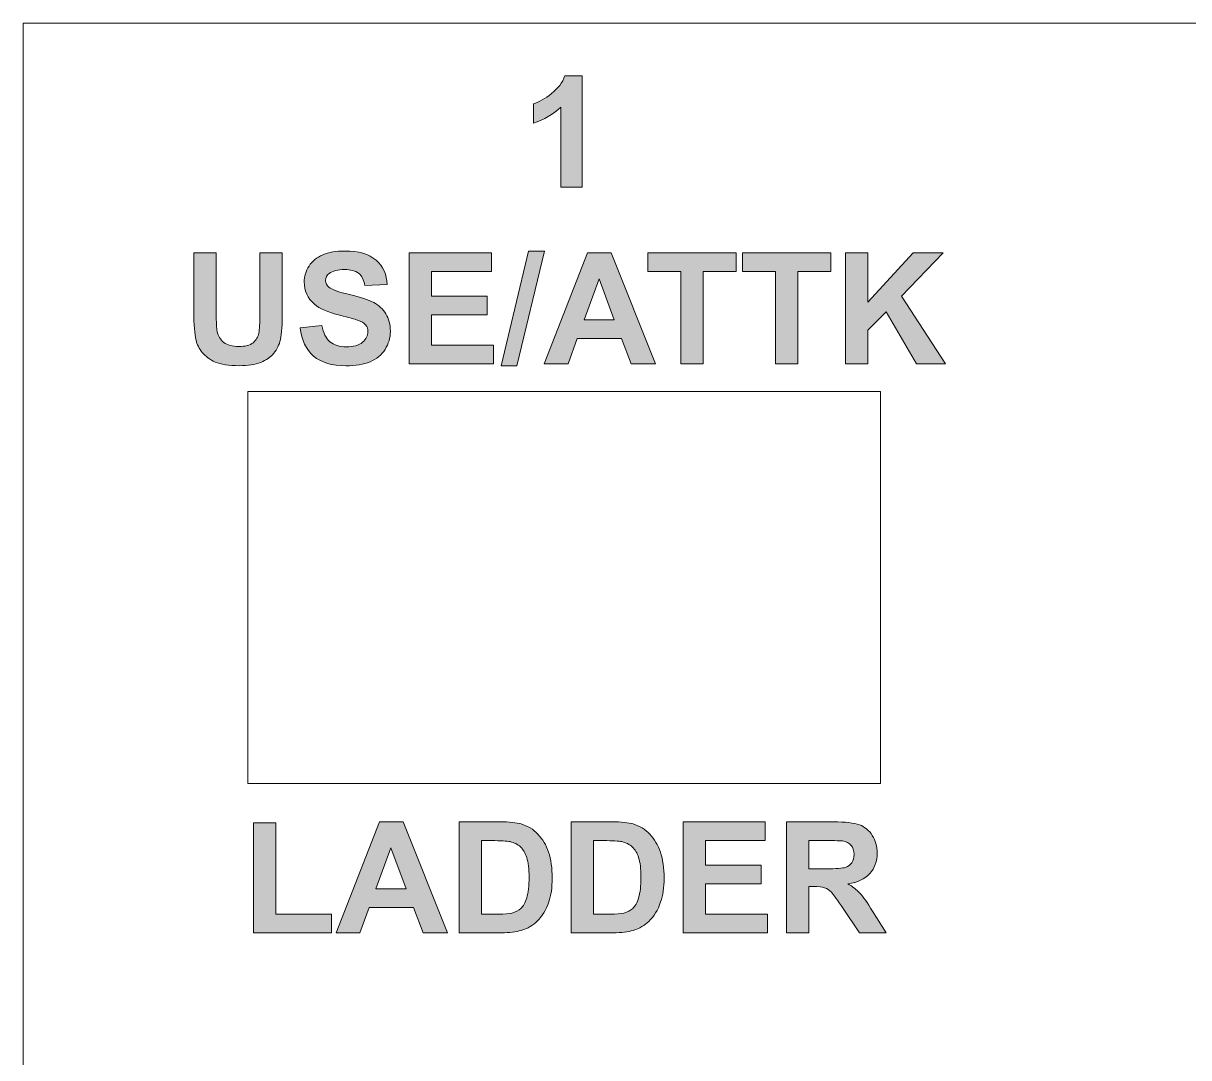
# Model space of a CAD drawing. Header units: inches. Extents: x -5.25 to 4.1, y -1.02 to 4.
# Drawn here: x -2.41 to -1.679, y -0.371 to 0.278 of the extents above; entities that cross this region are included whole.
import ezdxf

# ---------------------------------------------------------------- set-up
doc = ezdxf.new("R2010")
doc.units = ezdxf.units.IN
doc.header["$MEASUREMENT"] = 0
doc.layers.add('Layer 1', color=7, linetype='Continuous', lineweight=0)

# ---------------------------------------------------------------- blocks, each defined once
blk = doc.blocks.new('Block_30')
at = {"layer": 'Layer 1', "true_color": 0x231f20, "transparency": 33554687}
h = blk.add_hatch(color=250, dxfattribs=at)
h.dxf.hatch_style = 2
edge = h.paths.add_edge_path()
edge.add_spline(control_points=[(-2.30297, 0.13345), (-2.30297, 0.13345), (-2.28892, 0.13345), (-2.28892, 0.13345), (-2.28892, 0.13345), (-2.28892, 0.09576), (-2.28892, 0.09576), (-2.28892, 0.08978), (-2.28874, 0.0859), (-2.2884, 0.08413), (-2.28779, 0.08128), (-2.28636, 0.07899), (-2.2841, 0.07727), (-2.28184, 0.07554), (-2.27875, 0.07468), (-2.27482, 0.07468), (-2.27083, 0.07468), (-2.26783, 0.07549), (-2.2658, 0.07712), (-2.26377, 0.07876), (-2.26256, 0.08076), (-2.26215, 0.08313), (-2.26173, 0.0855), (-2.26153, 0.08944), (-2.26153, 0.09495), (-2.26153, 0.09495), (-2.26153, 0.13345), (-2.26153, 0.13345), (-2.26153, 0.13345), (-2.24748, 0.13345), (-2.24748, 0.13345), (-2.24748, 0.13345), (-2.24748, 0.0969), (-2.24748, 0.0969), (-2.24748, 0.08854), (-2.24786, 0.08264), (-2.24862, 0.07919), (-2.24938, 0.07574), (-2.25077, 0.07283), (-2.25282, 0.07045), (-2.25486, 0.06808), (-2.25759, 0.06619), (-2.26101, 0.06478), (-2.26442, 0.06337), (-2.26889, 0.06267), (-2.27439, 0.06267), (-2.28104, 0.06267), (-2.28608, 0.06344), (-2.28951, 0.06497), (-2.29295, 0.06651), (-2.29566, 0.0685), (-2.29765, 0.07095), (-2.29965, 0.0734), (-2.30096, 0.07598), (-2.3016, 0.07867), (-2.30251, 0.08266), (-2.30297, 0.08854), (-2.30297, 0.09633), (-2.30297, 0.09633), (-2.30297, 0.13345), (-2.30297, 0.13345)], knot_values=[0, 0, 0, 0, 1, 1, 1, 2, 2, 2, 3, 3, 3, 4, 4, 4, 5, 5, 5, 6, 6, 6, 7, 7, 7, 8, 8, 8, 9, 9, 9, 10, 10, 10, 11, 11, 11, 12, 12, 12, 13, 13, 13, 14, 14, 14, 15, 15, 15, 16, 16, 16, 17, 17, 17, 18, 18, 18, 19, 19, 19, 20, 20, 20, 20], degree=3, periodic=0)
h = blk.add_hatch(color=250, dxfattribs=at)
h.dxf.hatch_style = 2
edge = h.paths.add_edge_path()
edge.add_spline(control_points=[(-2.23623, 0.0865), (-2.23623, 0.0865), (-2.22255, 0.08783), (-2.22255, 0.08783), (-2.22173, 0.08324), (-2.22006, 0.07987), (-2.21755, 0.07772), (-2.21503, 0.07557), (-2.21164, 0.07449), (-2.20736, 0.07449), (-2.20284, 0.07449), (-2.19943, 0.07545), (-2.19714, 0.07737), (-2.19484, 0.07928), (-2.19369, 0.08152), (-2.19369, 0.08408), (-2.19369, 0.08573), (-2.19417, 0.08712), (-2.19514, 0.08828), (-2.19611, 0.08944), (-2.19779, 0.09044), (-2.2002, 0.0913), (-2.20184, 0.09186), (-2.20559, 0.09288), (-2.21145, 0.09433), (-2.21898, 0.0962), (-2.22426, 0.0985), (-2.2273, 0.10122), (-2.23157, 0.10505), (-2.23371, 0.10971), (-2.23371, 0.11522), (-2.23371, 0.11877), (-2.23271, 0.12208), (-2.23069, 0.12516), (-2.22869, 0.12826), (-2.22579, 0.1306), (-2.22201, 0.13222), (-2.21823, 0.13383), (-2.21366, 0.13464), (-2.20831, 0.13464), (-2.19958, 0.13464), (-2.193, 0.13272), (-2.18859, 0.12889), (-2.18417, 0.12506), (-2.18186, 0.11995), (-2.18163, 0.11356), (-2.18163, 0.11356), (-2.19569, 0.11294), (-2.19569, 0.11294), (-2.19629, 0.11652), (-2.19758, 0.11909), (-2.19955, 0.12066), (-2.20153, 0.12222), (-2.2045, 0.12301), (-2.20846, 0.12301), (-2.21254, 0.12301), (-2.21573, 0.12217), (-2.21804, 0.12049), (-2.21953, 0.11941), (-2.22028, 0.11797), (-2.22028, 0.11617), (-2.22028, 0.11452), (-2.21958, 0.11312), (-2.21819, 0.11195), (-2.21642, 0.11046), (-2.21211, 0.10891), (-2.20527, 0.10729), (-2.19844, 0.10568), (-2.19338, 0.10401), (-2.19011, 0.10228), (-2.18683, 0.10056), (-2.18427, 0.0982), (-2.18242, 0.09521), (-2.18056, 0.09222), (-2.17964, 0.08853), (-2.17964, 0.08413), (-2.17964, 0.08014), (-2.18075, 0.0764), (-2.18296, 0.07292), (-2.18518, 0.06944), (-2.18831, 0.06685), (-2.19236, 0.06516), (-2.19641, 0.06347), (-2.20146, 0.06262), (-2.20751, 0.06262), (-2.2163, 0.06262), (-2.22306, 0.06466), (-2.22778, 0.06873), (-2.23249, 0.07279), (-2.23531, 0.07872), (-2.23623, 0.0865)], knot_values=[0, 0, 0, 0, 1, 1, 1, 2, 2, 2, 3, 3, 3, 4, 4, 4, 5, 5, 5, 6, 6, 6, 7, 7, 7, 8, 8, 8, 9, 9, 9, 10, 10, 10, 11, 11, 11, 12, 12, 12, 13, 13, 13, 14, 14, 14, 15, 15, 15, 16, 16, 16, 17, 17, 17, 18, 18, 18, 19, 19, 19, 20, 20, 20, 21, 21, 21, 22, 22, 22, 23, 23, 23, 24, 24, 24, 25, 25, 25, 26, 26, 26, 27, 27, 27, 28, 28, 28, 29, 29, 29, 30, 30, 30, 30], degree=3, periodic=0)
h = blk.add_hatch(color=250, dxfattribs=at)
h.dxf.hatch_style = 2
edge = h.paths.add_edge_path()
edge.add_spline(control_points=[(-2.16782, 0.06386), (-2.16782, 0.06386), (-2.16782, 0.13345), (-2.16782, 0.13345), (-2.16782, 0.13345), (-2.11622, 0.13345), (-2.11622, 0.13345), (-2.11622, 0.13345), (-2.11622, 0.12168), (-2.11622, 0.12168), (-2.11622, 0.12168), (-2.15377, 0.12168), (-2.15377, 0.12168), (-2.15377, 0.12168), (-2.15377, 0.10625), (-2.15377, 0.10625), (-2.15377, 0.10625), (-2.11883, 0.10625), (-2.11883, 0.10625), (-2.11883, 0.10625), (-2.11883, 0.09452), (-2.11883, 0.09452), (-2.11883, 0.09452), (-2.15377, 0.09452), (-2.15377, 0.09452), (-2.15377, 0.09452), (-2.15377, 0.07558), (-2.15377, 0.07558), (-2.15377, 0.07558), (-2.11489, 0.07558), (-2.11489, 0.07558), (-2.11489, 0.07558), (-2.11489, 0.06386), (-2.11489, 0.06386), (-2.11489, 0.06386), (-2.16782, 0.06386), (-2.16782, 0.06386)], knot_values=[0, 0, 0, 0, 1, 1, 1, 2, 2, 2, 3, 3, 3, 4, 4, 4, 5, 5, 5, 6, 6, 6, 7, 7, 7, 8, 8, 8, 9, 9, 9, 10, 10, 10, 11, 11, 11, 12, 12, 12, 12], degree=3, periodic=0)
h = blk.add_hatch(color=250, dxfattribs=at)
h.dxf.hatch_style = 2
edge = h.paths.add_edge_path()
edge.add_spline(control_points=[(-2.11019, 0.06267), (-2.11019, 0.06267), (-2.09296, 0.13464), (-2.09296, 0.13464), (-2.09296, 0.13464), (-2.08294, 0.13464), (-2.08294, 0.13464), (-2.08294, 0.13464), (-2.10036, 0.06267), (-2.10036, 0.06267), (-2.10036, 0.06267), (-2.11019, 0.06267), (-2.11019, 0.06267)], knot_values=[0, 0, 0, 0, 1, 1, 1, 2, 2, 2, 3, 3, 3, 4, 4, 4, 4], degree=3, periodic=0)
h = blk.add_hatch(color=250, dxfattribs=at)
h.dxf.hatch_style = 2
edge = h.paths.add_edge_path()
edge.add_spline(control_points=[(-2.03908, 0.09139), (-2.03908, 0.09139), (-2.04867, 0.11721), (-2.04867, 0.11721), (-2.04867, 0.11721), (-2.05806, 0.09139), (-2.05806, 0.09139), (-2.05806, 0.09139), (-2.03908, 0.09139), (-2.03908, 0.09139)], knot_values=[0, 0, 0, 0, 1, 1, 1, 2, 2, 2, 3, 3, 3, 3], degree=3, periodic=0)
edge = h.paths.add_edge_path()
edge.add_spline(control_points=[(-2.0132, 0.06386), (-2.0132, 0.06386), (-2.02849, 0.06386), (-2.02849, 0.06386), (-2.02849, 0.06386), (-2.03457, 0.07966), (-2.03457, 0.07966), (-2.03457, 0.07966), (-2.06238, 0.07966), (-2.06238, 0.07966), (-2.06238, 0.07966), (-2.06813, 0.06386), (-2.06813, 0.06386), (-2.06813, 0.06386), (-2.08303, 0.06386), (-2.08303, 0.06386), (-2.08303, 0.06386), (-2.05593, 0.13345), (-2.05593, 0.13345), (-2.05593, 0.13345), (-2.04107, 0.13345), (-2.04107, 0.13345), (-2.04107, 0.13345), (-2.0132, 0.06386), (-2.0132, 0.06386)], knot_values=[0, 0, 0, 0, 1, 1, 1, 2, 2, 2, 3, 3, 3, 4, 4, 4, 5, 5, 5, 6, 6, 6, 7, 7, 7, 8, 8, 8, 8], degree=3, periodic=0)
h = blk.add_hatch(color=250, dxfattribs=at)
h.dxf.hatch_style = 2
edge = h.paths.add_edge_path()
edge.add_spline(control_points=[(-1.9973, 0.06386), (-1.9973, 0.06386), (-1.9973, 0.12168), (-1.9973, 0.12168), (-1.9973, 0.12168), (-2.01795, 0.12168), (-2.01795, 0.12168), (-2.01795, 0.12168), (-2.01795, 0.13345), (-2.01795, 0.13345), (-2.01795, 0.13345), (-1.96265, 0.13345), (-1.96265, 0.13345), (-1.96265, 0.13345), (-1.96265, 0.12168), (-1.96265, 0.12168), (-1.96265, 0.12168), (-1.98325, 0.12168), (-1.98325, 0.12168), (-1.98325, 0.12168), (-1.98325, 0.06386), (-1.98325, 0.06386), (-1.98325, 0.06386), (-1.9973, 0.06386), (-1.9973, 0.06386)], knot_values=[0, 0, 0, 0, 1, 1, 1, 2, 2, 2, 3, 3, 3, 4, 4, 4, 5, 5, 5, 6, 6, 6, 7, 7, 7, 8, 8, 8, 8], degree=3, periodic=0)
h = blk.add_hatch(color=250, dxfattribs=at)
h.dxf.hatch_style = 2
edge = h.paths.add_edge_path()
edge.add_spline(control_points=[(-1.93791, 0.06386), (-1.93791, 0.06386), (-1.93791, 0.12168), (-1.93791, 0.12168), (-1.93791, 0.12168), (-1.95856, 0.12168), (-1.95856, 0.12168), (-1.95856, 0.12168), (-1.95856, 0.13345), (-1.95856, 0.13345), (-1.95856, 0.13345), (-1.90326, 0.13345), (-1.90326, 0.13345), (-1.90326, 0.13345), (-1.90326, 0.12168), (-1.90326, 0.12168), (-1.90326, 0.12168), (-1.92386, 0.12168), (-1.92386, 0.12168), (-1.92386, 0.12168), (-1.92386, 0.06386), (-1.92386, 0.06386), (-1.92386, 0.06386), (-1.93791, 0.06386), (-1.93791, 0.06386)], knot_values=[0, 0, 0, 0, 1, 1, 1, 2, 2, 2, 3, 3, 3, 4, 4, 4, 5, 5, 5, 6, 6, 6, 7, 7, 7, 8, 8, 8, 8], degree=3, periodic=0)
h = blk.add_hatch(color=250, dxfattribs=at)
h.dxf.hatch_style = 2
edge = h.paths.add_edge_path()
edge.add_spline(control_points=[(-1.894, 0.06386), (-1.894, 0.06386), (-1.894, 0.13345), (-1.894, 0.13345), (-1.894, 0.13345), (-1.87995, 0.13345), (-1.87995, 0.13345), (-1.87995, 0.13345), (-1.87995, 0.10255), (-1.87995, 0.10255), (-1.87995, 0.10255), (-1.85156, 0.13345), (-1.85156, 0.13345), (-1.85156, 0.13345), (-1.83267, 0.13345), (-1.83267, 0.13345), (-1.83267, 0.13345), (-1.85887, 0.10634), (-1.85887, 0.10634), (-1.85887, 0.10634), (-1.83124, 0.06386), (-1.83124, 0.06386), (-1.83124, 0.06386), (-1.84943, 0.06386), (-1.84943, 0.06386), (-1.84943, 0.06386), (-1.86856, 0.09652), (-1.86856, 0.09652), (-1.86856, 0.09652), (-1.87995, 0.08489), (-1.87995, 0.08489), (-1.87995, 0.08489), (-1.87995, 0.06386), (-1.87995, 0.06386), (-1.87995, 0.06386), (-1.894, 0.06386), (-1.894, 0.06386)], knot_values=[0, 0, 0, 0, 1, 1, 1, 2, 2, 2, 3, 3, 3, 4, 4, 4, 5, 5, 5, 6, 6, 6, 7, 7, 7, 8, 8, 8, 9, 9, 9, 10, 10, 10, 11, 11, 11, 12, 12, 12, 12], degree=3, periodic=0)
at = {"layer": 'Layer 1'}
for points, knots in [([(-2.30297, 0.13345), (-2.30297, 0.13345), (-2.28892, 0.13345), (-2.28892, 0.13345), (-2.28892, 0.13345), (-2.28892, 0.09576), (-2.28892, 0.09576), (-2.28892, 0.08978), (-2.28874, 0.0859), (-2.2884, 0.08413), (-2.28779, 0.08128), (-2.28636, 0.07899), (-2.2841, 0.07727), (-2.28184, 0.07554), (-2.27875, 0.07468), (-2.27482, 0.07468), (-2.27083, 0.07468), (-2.26783, 0.07549), (-2.2658, 0.07712), (-2.26377, 0.07876), (-2.26256, 0.08076), (-2.26215, 0.08313), (-2.26173, 0.0855), (-2.26153, 0.08944), (-2.26153, 0.09495), (-2.26153, 0.09495), (-2.26153, 0.13345), (-2.26153, 0.13345), (-2.26153, 0.13345), (-2.24748, 0.13345), (-2.24748, 0.13345), (-2.24748, 0.13345), (-2.24748, 0.0969), (-2.24748, 0.0969), (-2.24748, 0.08854), (-2.24786, 0.08264), (-2.24862, 0.07919), (-2.24938, 0.07574), (-2.25077, 0.07283), (-2.25282, 0.07045), (-2.25486, 0.06808), (-2.25759, 0.06619), (-2.26101, 0.06478), (-2.26442, 0.06337), (-2.26889, 0.06267), (-2.27439, 0.06267), (-2.28104, 0.06267), (-2.28608, 0.06344), (-2.28951, 0.06497), (-2.29295, 0.06651), (-2.29566, 0.0685), (-2.29765, 0.07095), (-2.29965, 0.0734), (-2.30096, 0.07598), (-2.3016, 0.07867), (-2.30251, 0.08266), (-2.30297, 0.08854), (-2.30297, 0.09633), (-2.30297, 0.09633), (-2.30297, 0.13345), (-2.30297, 0.13345)], [0, 0, 0, 0, 1, 1, 1, 2, 2, 2, 3, 3, 3, 4, 4, 4, 5, 5, 5, 6, 6, 6, 7, 7, 7, 8, 8, 8, 9, 9, 9, 10, 10, 10, 11, 11, 11, 12, 12, 12, 13, 13, 13, 14, 14, 14, 15, 15, 15, 16, 16, 16, 17, 17, 17, 18, 18, 18, 19, 19, 19, 20, 20, 20, 20]), ([(-2.23623, 0.0865), (-2.23623, 0.0865), (-2.22255, 0.08783), (-2.22255, 0.08783), (-2.22173, 0.08324), (-2.22006, 0.07987), (-2.21755, 0.07772), (-2.21503, 0.07557), (-2.21164, 0.07449), (-2.20736, 0.07449), (-2.20284, 0.07449), (-2.19943, 0.07545), (-2.19714, 0.07737), (-2.19484, 0.07928), (-2.19369, 0.08152), (-2.19369, 0.08408), (-2.19369, 0.08573), (-2.19417, 0.08712), (-2.19514, 0.08828), (-2.19611, 0.08944), (-2.19779, 0.09044), (-2.2002, 0.0913), (-2.20184, 0.09186), (-2.20559, 0.09288), (-2.21145, 0.09433), (-2.21898, 0.0962), (-2.22426, 0.0985), (-2.2273, 0.10122), (-2.23157, 0.10505), (-2.23371, 0.10971), (-2.23371, 0.11522), (-2.23371, 0.11877), (-2.23271, 0.12208), (-2.23069, 0.12516), (-2.22869, 0.12826), (-2.22579, 0.1306), (-2.22201, 0.13222), (-2.21823, 0.13383), (-2.21366, 0.13464), (-2.20831, 0.13464), (-2.19958, 0.13464), (-2.193, 0.13272), (-2.18859, 0.12889), (-2.18417, 0.12506), (-2.18186, 0.11995), (-2.18163, 0.11356), (-2.18163, 0.11356), (-2.19569, 0.11294), (-2.19569, 0.11294), (-2.19629, 0.11652), (-2.19758, 0.11909), (-2.19955, 0.12066), (-2.20153, 0.12222), (-2.2045, 0.12301), (-2.20846, 0.12301), (-2.21254, 0.12301), (-2.21573, 0.12217), (-2.21804, 0.12049), (-2.21953, 0.11941), (-2.22028, 0.11797), (-2.22028, 0.11617), (-2.22028, 0.11452), (-2.21958, 0.11312), (-2.21819, 0.11195), (-2.21642, 0.11046), (-2.21211, 0.10891), (-2.20527, 0.10729), (-2.19844, 0.10568), (-2.19338, 0.10401), (-2.19011, 0.10228), (-2.18683, 0.10056), (-2.18427, 0.0982), (-2.18242, 0.09521), (-2.18056, 0.09222), (-2.17964, 0.08853), (-2.17964, 0.08413), (-2.17964, 0.08014), (-2.18075, 0.0764), (-2.18296, 0.07292), (-2.18518, 0.06944), (-2.18831, 0.06685), (-2.19236, 0.06516), (-2.19641, 0.06347), (-2.20146, 0.06262), (-2.20751, 0.06262), (-2.2163, 0.06262), (-2.22306, 0.06466), (-2.22778, 0.06873), (-2.23249, 0.07279), (-2.23531, 0.07872), (-2.23623, 0.0865)], [0, 0, 0, 0, 1, 1, 1, 2, 2, 2, 3, 3, 3, 4, 4, 4, 5, 5, 5, 6, 6, 6, 7, 7, 7, 8, 8, 8, 9, 9, 9, 10, 10, 10, 11, 11, 11, 12, 12, 12, 13, 13, 13, 14, 14, 14, 15, 15, 15, 16, 16, 16, 17, 17, 17, 18, 18, 18, 19, 19, 19, 20, 20, 20, 21, 21, 21, 22, 22, 22, 23, 23, 23, 24, 24, 24, 25, 25, 25, 26, 26, 26, 27, 27, 27, 28, 28, 28, 29, 29, 29, 30, 30, 30, 30]), ([(-2.16782, 0.06386), (-2.16782, 0.06386), (-2.16782, 0.13345), (-2.16782, 0.13345), (-2.16782, 0.13345), (-2.11622, 0.13345), (-2.11622, 0.13345), (-2.11622, 0.13345), (-2.11622, 0.12168), (-2.11622, 0.12168), (-2.11622, 0.12168), (-2.15377, 0.12168), (-2.15377, 0.12168), (-2.15377, 0.12168), (-2.15377, 0.10625), (-2.15377, 0.10625), (-2.15377, 0.10625), (-2.11883, 0.10625), (-2.11883, 0.10625), (-2.11883, 0.10625), (-2.11883, 0.09452), (-2.11883, 0.09452), (-2.11883, 0.09452), (-2.15377, 0.09452), (-2.15377, 0.09452), (-2.15377, 0.09452), (-2.15377, 0.07558), (-2.15377, 0.07558), (-2.15377, 0.07558), (-2.11489, 0.07558), (-2.11489, 0.07558), (-2.11489, 0.07558), (-2.11489, 0.06386), (-2.11489, 0.06386), (-2.11489, 0.06386), (-2.16782, 0.06386), (-2.16782, 0.06386)], [0, 0, 0, 0, 1, 1, 1, 2, 2, 2, 3, 3, 3, 4, 4, 4, 5, 5, 5, 6, 6, 6, 7, 7, 7, 8, 8, 8, 9, 9, 9, 10, 10, 10, 11, 11, 11, 12, 12, 12, 12]), ([(-2.11019, 0.06267), (-2.11019, 0.06267), (-2.09296, 0.13464), (-2.09296, 0.13464), (-2.09296, 0.13464), (-2.08294, 0.13464), (-2.08294, 0.13464), (-2.08294, 0.13464), (-2.10036, 0.06267), (-2.10036, 0.06267), (-2.10036, 0.06267), (-2.11019, 0.06267), (-2.11019, 0.06267)], [0, 0, 0, 0, 1, 1, 1, 2, 2, 2, 3, 3, 3, 4, 4, 4, 4]), ([(-2.0132, 0.06386), (-2.0132, 0.06386), (-2.02849, 0.06386), (-2.02849, 0.06386), (-2.02849, 0.06386), (-2.03457, 0.07966), (-2.03457, 0.07966), (-2.03457, 0.07966), (-2.06238, 0.07966), (-2.06238, 0.07966), (-2.06238, 0.07966), (-2.06813, 0.06386), (-2.06813, 0.06386), (-2.06813, 0.06386), (-2.08303, 0.06386), (-2.08303, 0.06386), (-2.08303, 0.06386), (-2.05593, 0.13345), (-2.05593, 0.13345), (-2.05593, 0.13345), (-2.04107, 0.13345), (-2.04107, 0.13345), (-2.04107, 0.13345), (-2.0132, 0.06386), (-2.0132, 0.06386)], [0, 0, 0, 0, 1, 1, 1, 2, 2, 2, 3, 3, 3, 4, 4, 4, 5, 5, 5, 6, 6, 6, 7, 7, 7, 8, 8, 8, 8]), ([(-1.9973, 0.06386), (-1.9973, 0.06386), (-1.9973, 0.12168), (-1.9973, 0.12168), (-1.9973, 0.12168), (-2.01795, 0.12168), (-2.01795, 0.12168), (-2.01795, 0.12168), (-2.01795, 0.13345), (-2.01795, 0.13345), (-2.01795, 0.13345), (-1.96265, 0.13345), (-1.96265, 0.13345), (-1.96265, 0.13345), (-1.96265, 0.12168), (-1.96265, 0.12168), (-1.96265, 0.12168), (-1.98325, 0.12168), (-1.98325, 0.12168), (-1.98325, 0.12168), (-1.98325, 0.06386), (-1.98325, 0.06386), (-1.98325, 0.06386), (-1.9973, 0.06386), (-1.9973, 0.06386)], [0, 0, 0, 0, 1, 1, 1, 2, 2, 2, 3, 3, 3, 4, 4, 4, 5, 5, 5, 6, 6, 6, 7, 7, 7, 8, 8, 8, 8]), ([(-1.93791, 0.06386), (-1.93791, 0.06386), (-1.93791, 0.12168), (-1.93791, 0.12168), (-1.93791, 0.12168), (-1.95856, 0.12168), (-1.95856, 0.12168), (-1.95856, 0.12168), (-1.95856, 0.13345), (-1.95856, 0.13345), (-1.95856, 0.13345), (-1.90326, 0.13345), (-1.90326, 0.13345), (-1.90326, 0.13345), (-1.90326, 0.12168), (-1.90326, 0.12168), (-1.90326, 0.12168), (-1.92386, 0.12168), (-1.92386, 0.12168), (-1.92386, 0.12168), (-1.92386, 0.06386), (-1.92386, 0.06386), (-1.92386, 0.06386), (-1.93791, 0.06386), (-1.93791, 0.06386)], [0, 0, 0, 0, 1, 1, 1, 2, 2, 2, 3, 3, 3, 4, 4, 4, 5, 5, 5, 6, 6, 6, 7, 7, 7, 8, 8, 8, 8]), ([(-1.894, 0.06386), (-1.894, 0.06386), (-1.894, 0.13345), (-1.894, 0.13345), (-1.894, 0.13345), (-1.87995, 0.13345), (-1.87995, 0.13345), (-1.87995, 0.13345), (-1.87995, 0.10255), (-1.87995, 0.10255), (-1.87995, 0.10255), (-1.85156, 0.13345), (-1.85156, 0.13345), (-1.85156, 0.13345), (-1.83267, 0.13345), (-1.83267, 0.13345), (-1.83267, 0.13345), (-1.85887, 0.10634), (-1.85887, 0.10634), (-1.85887, 0.10634), (-1.83124, 0.06386), (-1.83124, 0.06386), (-1.83124, 0.06386), (-1.84943, 0.06386), (-1.84943, 0.06386), (-1.84943, 0.06386), (-1.86856, 0.09652), (-1.86856, 0.09652), (-1.86856, 0.09652), (-1.87995, 0.08489), (-1.87995, 0.08489), (-1.87995, 0.08489), (-1.87995, 0.06386), (-1.87995, 0.06386), (-1.87995, 0.06386), (-1.894, 0.06386), (-1.894, 0.06386)], [0, 0, 0, 0, 1, 1, 1, 2, 2, 2, 3, 3, 3, 4, 4, 4, 5, 5, 5, 6, 6, 6, 7, 7, 7, 8, 8, 8, 9, 9, 9, 10, 10, 10, 11, 11, 11, 12, 12, 12, 12]), ([(-2.03908, 0.09139), (-2.03908, 0.09139), (-2.04867, 0.11721), (-2.04867, 0.11721), (-2.04867, 0.11721), (-2.05806, 0.09139), (-2.05806, 0.09139), (-2.05806, 0.09139), (-2.03908, 0.09139), (-2.03908, 0.09139)], [0, 0, 0, 0, 1, 1, 1, 2, 2, 2, 3, 3, 3, 3])]:
    blk.add_open_spline(points, degree=3, knots=knots, dxfattribs=at)
blk = doc.blocks.new('Block_33')
at = {"layer": 'Layer 1', "true_color": 0x231f20, "transparency": 33554687}
h = blk.add_hatch(color=250, dxfattribs=at)
h.dxf.hatch_style = 2
edge = h.paths.add_edge_path()
edge.add_spline(control_points=[(-2.26558, -0.29312), (-2.26558, -0.29312), (-2.26558, -0.22409), (-2.26558, -0.22409), (-2.26558, -0.22409), (-2.25153, -0.22409), (-2.25153, -0.22409), (-2.25153, -0.22409), (-2.25153, -0.28139), (-2.25153, -0.28139), (-2.25153, -0.28139), (-2.21659, -0.28139), (-2.21659, -0.28139), (-2.21659, -0.28139), (-2.21659, -0.29312), (-2.21659, -0.29312), (-2.21659, -0.29312), (-2.26558, -0.29312), (-2.26558, -0.29312)], knot_values=[0, 0, 0, 0, 1, 1, 1, 2, 2, 2, 3, 3, 3, 4, 4, 4, 5, 5, 5, 6, 6, 6, 6], degree=3, periodic=0)
h = blk.add_hatch(color=250, dxfattribs=at)
h.dxf.hatch_style = 2
edge = h.paths.add_edge_path()
edge.add_spline(control_points=[(-2.16969, -0.26558), (-2.16969, -0.26558), (-2.17928, -0.23976), (-2.17928, -0.23976), (-2.17928, -0.23976), (-2.18868, -0.26558), (-2.18868, -0.26558), (-2.18868, -0.26558), (-2.16969, -0.26558), (-2.16969, -0.26558)], knot_values=[0, 0, 0, 0, 1, 1, 1, 2, 2, 2, 3, 3, 3, 3], degree=3, periodic=0)
edge = h.paths.add_edge_path()
edge.add_spline(control_points=[(-2.14382, -0.29312), (-2.14382, -0.29312), (-2.15911, -0.29312), (-2.15911, -0.29312), (-2.15911, -0.29312), (-2.16518, -0.27731), (-2.16518, -0.27731), (-2.16518, -0.27731), (-2.193, -0.27731), (-2.193, -0.27731), (-2.193, -0.27731), (-2.19874, -0.29312), (-2.19874, -0.29312), (-2.19874, -0.29312), (-2.21365, -0.29312), (-2.21365, -0.29312), (-2.21365, -0.29312), (-2.18654, -0.22352), (-2.18654, -0.22352), (-2.18654, -0.22352), (-2.17169, -0.22352), (-2.17169, -0.22352), (-2.17169, -0.22352), (-2.14382, -0.29312), (-2.14382, -0.29312)], knot_values=[0, 0, 0, 0, 1, 1, 1, 2, 2, 2, 3, 3, 3, 4, 4, 4, 5, 5, 5, 6, 6, 6, 7, 7, 7, 8, 8, 8, 8], degree=3, periodic=0)
h = blk.add_hatch(color=250, dxfattribs=at)
h.dxf.hatch_style = 2
edge = h.paths.add_edge_path()
edge.add_spline(control_points=[(-2.12236, -0.2353), (-2.12236, -0.2353), (-2.12236, -0.28139), (-2.12236, -0.28139), (-2.12236, -0.28139), (-2.11187, -0.28139), (-2.11187, -0.28139), (-2.10794, -0.28139), (-2.10512, -0.28117), (-2.10337, -0.28073), (-2.10109, -0.28016), (-2.0992, -0.2792), (-2.0977, -0.27783), (-2.0962, -0.27647), (-2.09497, -0.27423), (-2.09402, -0.27112), (-2.09307, -0.268), (-2.0926, -0.26375), (-2.0926, -0.25837), (-2.0926, -0.25299), (-2.09307, -0.24886), (-2.09402, -0.24598), (-2.09497, -0.2431), (-2.0963, -0.24085), (-2.09801, -0.23924), (-2.09972, -0.23762), (-2.10189, -0.23653), (-2.10451, -0.23596), (-2.10647, -0.23552), (-2.11032, -0.2353), (-2.11605, -0.2353), (-2.11605, -0.2353), (-2.12236, -0.2353), (-2.12236, -0.2353)], knot_values=[0, 0, 0, 0, 1, 1, 1, 2, 2, 2, 3, 3, 3, 4, 4, 4, 5, 5, 5, 6, 6, 6, 7, 7, 7, 8, 8, 8, 9, 9, 9, 10, 10, 10, 11, 11, 11, 11], degree=3, periodic=0)
edge = h.paths.add_edge_path()
edge.add_spline(control_points=[(-2.13641, -0.22352), (-2.13641, -0.22352), (-2.11073, -0.22352), (-2.11073, -0.22352), (-2.10494, -0.22352), (-2.10052, -0.22397), (-2.09749, -0.22485), (-2.0934, -0.22605), (-2.0899, -0.22819), (-2.087, -0.23126), (-2.08409, -0.23433), (-2.08187, -0.23809), (-2.08035, -0.24254), (-2.07883, -0.24698), (-2.07807, -0.25247), (-2.07807, -0.25899), (-2.07807, -0.26472), (-2.07878, -0.26965), (-2.08021, -0.2738), (-2.08195, -0.27886), (-2.08443, -0.28296), (-2.08766, -0.28609), (-2.09009, -0.28847), (-2.09339, -0.29032), (-2.09753, -0.29165), (-2.10063, -0.29263), (-2.10478, -0.29312), (-2.10997, -0.29312), (-2.10997, -0.29312), (-2.13641, -0.29312), (-2.13641, -0.29312), (-2.13641, -0.29312), (-2.13641, -0.22352), (-2.13641, -0.22352)], knot_values=[0, 0, 0, 0, 1, 1, 1, 2, 2, 2, 3, 3, 3, 4, 4, 4, 5, 5, 5, 6, 6, 6, 7, 7, 7, 8, 8, 8, 9, 9, 9, 10, 10, 10, 11, 11, 11, 11], degree=3, periodic=0)
h = blk.add_hatch(color=250, dxfattribs=at)
h.dxf.hatch_style = 2
edge = h.paths.add_edge_path()
edge.add_spline(control_points=[(-2.05215, -0.2353), (-2.05215, -0.2353), (-2.05215, -0.28139), (-2.05215, -0.28139), (-2.05215, -0.28139), (-2.04166, -0.28139), (-2.04166, -0.28139), (-2.03773, -0.28139), (-2.03491, -0.28117), (-2.03316, -0.28073), (-2.03088, -0.28016), (-2.02899, -0.2792), (-2.02749, -0.27783), (-2.02599, -0.27647), (-2.02476, -0.27423), (-2.02381, -0.27112), (-2.02286, -0.268), (-2.02239, -0.26375), (-2.02239, -0.25837), (-2.02239, -0.25299), (-2.02286, -0.24886), (-2.02381, -0.24598), (-2.02476, -0.2431), (-2.02609, -0.24085), (-2.0278, -0.23924), (-2.02951, -0.23762), (-2.03168, -0.23653), (-2.0343, -0.23596), (-2.03626, -0.23552), (-2.04011, -0.2353), (-2.04584, -0.2353), (-2.04584, -0.2353), (-2.05215, -0.2353), (-2.05215, -0.2353)], knot_values=[0, 0, 0, 0, 1, 1, 1, 2, 2, 2, 3, 3, 3, 4, 4, 4, 5, 5, 5, 6, 6, 6, 7, 7, 7, 8, 8, 8, 9, 9, 9, 10, 10, 10, 11, 11, 11, 11], degree=3, periodic=0)
edge = h.paths.add_edge_path()
edge.add_spline(control_points=[(-2.0662, -0.22352), (-2.0662, -0.22352), (-2.04052, -0.22352), (-2.04052, -0.22352), (-2.03473, -0.22352), (-2.03031, -0.22397), (-2.02728, -0.22485), (-2.02319, -0.22605), (-2.01969, -0.22819), (-2.01678, -0.23126), (-2.01388, -0.23433), (-2.01166, -0.23809), (-2.01014, -0.24254), (-2.00862, -0.24698), (-2.00786, -0.25247), (-2.00786, -0.25899), (-2.00786, -0.26472), (-2.00857, -0.26965), (-2.01, -0.2738), (-2.01174, -0.27886), (-2.01422, -0.28296), (-2.01745, -0.28609), (-2.01988, -0.28847), (-2.02318, -0.29032), (-2.02732, -0.29165), (-2.03042, -0.29263), (-2.03457, -0.29312), (-2.03976, -0.29312), (-2.03976, -0.29312), (-2.0662, -0.29312), (-2.0662, -0.29312), (-2.0662, -0.29312), (-2.0662, -0.22352), (-2.0662, -0.22352)], knot_values=[0, 0, 0, 0, 1, 1, 1, 2, 2, 2, 3, 3, 3, 4, 4, 4, 5, 5, 5, 6, 6, 6, 7, 7, 7, 8, 8, 8, 9, 9, 9, 10, 10, 10, 11, 11, 11, 11], degree=3, periodic=0)
h = blk.add_hatch(color=250, dxfattribs=at)
h.dxf.hatch_style = 2
edge = h.paths.add_edge_path()
edge.add_spline(control_points=[(-1.99594, -0.29312), (-1.99594, -0.29312), (-1.99594, -0.22352), (-1.99594, -0.22352), (-1.99594, -0.22352), (-1.94434, -0.22352), (-1.94434, -0.22352), (-1.94434, -0.22352), (-1.94434, -0.2353), (-1.94434, -0.2353), (-1.94434, -0.2353), (-1.98189, -0.2353), (-1.98189, -0.2353), (-1.98189, -0.2353), (-1.98189, -0.25073), (-1.98189, -0.25073), (-1.98189, -0.25073), (-1.94695, -0.25073), (-1.94695, -0.25073), (-1.94695, -0.25073), (-1.94695, -0.26245), (-1.94695, -0.26245), (-1.94695, -0.26245), (-1.98189, -0.26245), (-1.98189, -0.26245), (-1.98189, -0.26245), (-1.98189, -0.28139), (-1.98189, -0.28139), (-1.98189, -0.28139), (-1.94301, -0.28139), (-1.94301, -0.28139), (-1.94301, -0.28139), (-1.94301, -0.29312), (-1.94301, -0.29312), (-1.94301, -0.29312), (-1.99594, -0.29312), (-1.99594, -0.29312)], knot_values=[0, 0, 0, 0, 1, 1, 1, 2, 2, 2, 3, 3, 3, 4, 4, 4, 5, 5, 5, 6, 6, 6, 7, 7, 7, 8, 8, 8, 9, 9, 9, 10, 10, 10, 11, 11, 11, 12, 12, 12, 12], degree=3, periodic=0)
h = blk.add_hatch(color=250, dxfattribs=at)
h.dxf.hatch_style = 2
edge = h.paths.add_edge_path()
edge.add_spline(control_points=[(-1.917, -0.25296), (-1.917, -0.25296), (-1.9066, -0.25296), (-1.9066, -0.25296), (-1.89986, -0.25296), (-1.89565, -0.25267), (-1.89398, -0.2521), (-1.8923, -0.25153), (-1.89098, -0.25055), (-1.89003, -0.24916), (-1.88909, -0.24777), (-1.88861, -0.24603), (-1.88861, -0.24394), (-1.88861, -0.2416), (-1.88923, -0.23971), (-1.89048, -0.23827), (-1.89174, -0.23682), (-1.8935, -0.23591), (-1.89578, -0.23553), (-1.89692, -0.23538), (-1.90034, -0.2353), (-1.90603, -0.2353), (-1.90603, -0.2353), (-1.917, -0.2353), (-1.917, -0.2353), (-1.917, -0.2353), (-1.917, -0.25296), (-1.917, -0.25296)], knot_values=[0, 0, 0, 0, 1, 1, 1, 2, 2, 2, 3, 3, 3, 4, 4, 4, 5, 5, 5, 6, 6, 6, 7, 7, 7, 8, 8, 8, 9, 9, 9, 9], degree=3, periodic=0)
edge = h.paths.add_edge_path()
edge.add_spline(control_points=[(-1.93105, -0.29312), (-1.93105, -0.29312), (-1.93105, -0.22352), (-1.93105, -0.22352), (-1.93105, -0.22352), (-1.90148, -0.22352), (-1.90148, -0.22352), (-1.89404, -0.22352), (-1.88864, -0.22415), (-1.88526, -0.2254), (-1.8819, -0.22665), (-1.8792, -0.22888), (-1.87717, -0.23207), (-1.87514, -0.23526), (-1.87413, -0.23892), (-1.87413, -0.24304), (-1.87413, -0.24826), (-1.87566, -0.25257), (-1.87874, -0.25597), (-1.88181, -0.25937), (-1.88639, -0.26152), (-1.8925, -0.2624), (-1.88947, -0.26417), (-1.88696, -0.26612), (-1.88498, -0.26824), (-1.883, -0.27037), (-1.88034, -0.27413), (-1.87698, -0.27954), (-1.87698, -0.27954), (-1.86848, -0.29312), (-1.86848, -0.29312), (-1.86848, -0.29312), (-1.88529, -0.29312), (-1.88529, -0.29312), (-1.88529, -0.29312), (-1.89545, -0.27797), (-1.89545, -0.27797), (-1.89905, -0.27256), (-1.90152, -0.26915), (-1.90285, -0.26774), (-1.90418, -0.26634), (-1.90559, -0.26537), (-1.90708, -0.26485), (-1.90856, -0.26432), (-1.91092, -0.26407), (-1.91415, -0.26407), (-1.91415, -0.26407), (-1.917, -0.26407), (-1.917, -0.26407), (-1.917, -0.26407), (-1.917, -0.29312), (-1.917, -0.29312), (-1.917, -0.29312), (-1.93105, -0.29312), (-1.93105, -0.29312)], knot_values=[0, 0, 0, 0, 1, 1, 1, 2, 2, 2, 3, 3, 3, 4, 4, 4, 5, 5, 5, 6, 6, 6, 7, 7, 7, 8, 8, 8, 9, 9, 9, 10, 10, 10, 11, 11, 11, 12, 12, 12, 13, 13, 13, 14, 14, 14, 15, 15, 15, 16, 16, 16, 17, 17, 17, 18, 18, 18, 18], degree=3, periodic=0)
at = {"layer": 'Layer 1'}
for points, knots in [([(-2.26558, -0.29312), (-2.26558, -0.29312), (-2.26558, -0.22409), (-2.26558, -0.22409), (-2.26558, -0.22409), (-2.25153, -0.22409), (-2.25153, -0.22409), (-2.25153, -0.22409), (-2.25153, -0.28139), (-2.25153, -0.28139), (-2.25153, -0.28139), (-2.21659, -0.28139), (-2.21659, -0.28139), (-2.21659, -0.28139), (-2.21659, -0.29312), (-2.21659, -0.29312), (-2.21659, -0.29312), (-2.26558, -0.29312), (-2.26558, -0.29312)], [0, 0, 0, 0, 1, 1, 1, 2, 2, 2, 3, 3, 3, 4, 4, 4, 5, 5, 5, 6, 6, 6, 6]), ([(-2.14382, -0.29312), (-2.14382, -0.29312), (-2.15911, -0.29312), (-2.15911, -0.29312), (-2.15911, -0.29312), (-2.16518, -0.27731), (-2.16518, -0.27731), (-2.16518, -0.27731), (-2.193, -0.27731), (-2.193, -0.27731), (-2.193, -0.27731), (-2.19874, -0.29312), (-2.19874, -0.29312), (-2.19874, -0.29312), (-2.21365, -0.29312), (-2.21365, -0.29312), (-2.21365, -0.29312), (-2.18654, -0.22352), (-2.18654, -0.22352), (-2.18654, -0.22352), (-2.17169, -0.22352), (-2.17169, -0.22352), (-2.17169, -0.22352), (-2.14382, -0.29312), (-2.14382, -0.29312)], [0, 0, 0, 0, 1, 1, 1, 2, 2, 2, 3, 3, 3, 4, 4, 4, 5, 5, 5, 6, 6, 6, 7, 7, 7, 8, 8, 8, 8]), ([(-2.13641, -0.22352), (-2.13641, -0.22352), (-2.11073, -0.22352), (-2.11073, -0.22352), (-2.10494, -0.22352), (-2.10052, -0.22397), (-2.09749, -0.22485), (-2.0934, -0.22605), (-2.0899, -0.22819), (-2.087, -0.23126), (-2.08409, -0.23433), (-2.08187, -0.23809), (-2.08035, -0.24254), (-2.07883, -0.24698), (-2.07807, -0.25247), (-2.07807, -0.25899), (-2.07807, -0.26472), (-2.07878, -0.26965), (-2.08021, -0.2738), (-2.08195, -0.27886), (-2.08443, -0.28296), (-2.08766, -0.28609), (-2.09009, -0.28847), (-2.09339, -0.29032), (-2.09753, -0.29165), (-2.10063, -0.29263), (-2.10478, -0.29312), (-2.10997, -0.29312), (-2.10997, -0.29312), (-2.13641, -0.29312), (-2.13641, -0.29312), (-2.13641, -0.29312), (-2.13641, -0.22352), (-2.13641, -0.22352)], [0, 0, 0, 0, 1, 1, 1, 2, 2, 2, 3, 3, 3, 4, 4, 4, 5, 5, 5, 6, 6, 6, 7, 7, 7, 8, 8, 8, 9, 9, 9, 10, 10, 10, 11, 11, 11, 11]), ([(-2.0662, -0.22352), (-2.0662, -0.22352), (-2.04052, -0.22352), (-2.04052, -0.22352), (-2.03473, -0.22352), (-2.03031, -0.22397), (-2.02728, -0.22485), (-2.02319, -0.22605), (-2.01969, -0.22819), (-2.01678, -0.23126), (-2.01388, -0.23433), (-2.01166, -0.23809), (-2.01014, -0.24254), (-2.00862, -0.24698), (-2.00786, -0.25247), (-2.00786, -0.25899), (-2.00786, -0.26472), (-2.00857, -0.26965), (-2.01, -0.2738), (-2.01174, -0.27886), (-2.01422, -0.28296), (-2.01745, -0.28609), (-2.01988, -0.28847), (-2.02318, -0.29032), (-2.02732, -0.29165), (-2.03042, -0.29263), (-2.03457, -0.29312), (-2.03976, -0.29312), (-2.03976, -0.29312), (-2.0662, -0.29312), (-2.0662, -0.29312), (-2.0662, -0.29312), (-2.0662, -0.22352), (-2.0662, -0.22352)], [0, 0, 0, 0, 1, 1, 1, 2, 2, 2, 3, 3, 3, 4, 4, 4, 5, 5, 5, 6, 6, 6, 7, 7, 7, 8, 8, 8, 9, 9, 9, 10, 10, 10, 11, 11, 11, 11]), ([(-1.99594, -0.29312), (-1.99594, -0.29312), (-1.99594, -0.22352), (-1.99594, -0.22352), (-1.99594, -0.22352), (-1.94434, -0.22352), (-1.94434, -0.22352), (-1.94434, -0.22352), (-1.94434, -0.2353), (-1.94434, -0.2353), (-1.94434, -0.2353), (-1.98189, -0.2353), (-1.98189, -0.2353), (-1.98189, -0.2353), (-1.98189, -0.25073), (-1.98189, -0.25073), (-1.98189, -0.25073), (-1.94695, -0.25073), (-1.94695, -0.25073), (-1.94695, -0.25073), (-1.94695, -0.26245), (-1.94695, -0.26245), (-1.94695, -0.26245), (-1.98189, -0.26245), (-1.98189, -0.26245), (-1.98189, -0.26245), (-1.98189, -0.28139), (-1.98189, -0.28139), (-1.98189, -0.28139), (-1.94301, -0.28139), (-1.94301, -0.28139), (-1.94301, -0.28139), (-1.94301, -0.29312), (-1.94301, -0.29312), (-1.94301, -0.29312), (-1.99594, -0.29312), (-1.99594, -0.29312)], [0, 0, 0, 0, 1, 1, 1, 2, 2, 2, 3, 3, 3, 4, 4, 4, 5, 5, 5, 6, 6, 6, 7, 7, 7, 8, 8, 8, 9, 9, 9, 10, 10, 10, 11, 11, 11, 12, 12, 12, 12]), ([(-1.93105, -0.29312), (-1.93105, -0.29312), (-1.93105, -0.22352), (-1.93105, -0.22352), (-1.93105, -0.22352), (-1.90148, -0.22352), (-1.90148, -0.22352), (-1.89404, -0.22352), (-1.88864, -0.22415), (-1.88526, -0.2254), (-1.8819, -0.22665), (-1.8792, -0.22888), (-1.87717, -0.23207), (-1.87514, -0.23526), (-1.87413, -0.23892), (-1.87413, -0.24304), (-1.87413, -0.24826), (-1.87566, -0.25257), (-1.87874, -0.25597), (-1.88181, -0.25937), (-1.88639, -0.26152), (-1.8925, -0.2624), (-1.88947, -0.26417), (-1.88696, -0.26612), (-1.88498, -0.26824), (-1.883, -0.27037), (-1.88034, -0.27413), (-1.87698, -0.27954), (-1.87698, -0.27954), (-1.86848, -0.29312), (-1.86848, -0.29312), (-1.86848, -0.29312), (-1.88529, -0.29312), (-1.88529, -0.29312), (-1.88529, -0.29312), (-1.89545, -0.27797), (-1.89545, -0.27797), (-1.89905, -0.27256), (-1.90152, -0.26915), (-1.90285, -0.26774), (-1.90418, -0.26634), (-1.90559, -0.26537), (-1.90708, -0.26485), (-1.90856, -0.26432), (-1.91092, -0.26407), (-1.91415, -0.26407), (-1.91415, -0.26407), (-1.917, -0.26407), (-1.917, -0.26407), (-1.917, -0.26407), (-1.917, -0.29312), (-1.917, -0.29312), (-1.917, -0.29312), (-1.93105, -0.29312), (-1.93105, -0.29312)], [0, 0, 0, 0, 1, 1, 1, 2, 2, 2, 3, 3, 3, 4, 4, 4, 5, 5, 5, 6, 6, 6, 7, 7, 7, 8, 8, 8, 9, 9, 9, 10, 10, 10, 11, 11, 11, 12, 12, 12, 13, 13, 13, 14, 14, 14, 15, 15, 15, 16, 16, 16, 17, 17, 17, 18, 18, 18, 18]), ([(-2.16969, -0.26558), (-2.16969, -0.26558), (-2.17928, -0.23976), (-2.17928, -0.23976), (-2.17928, -0.23976), (-2.18868, -0.26558), (-2.18868, -0.26558), (-2.18868, -0.26558), (-2.16969, -0.26558), (-2.16969, -0.26558)], [0, 0, 0, 0, 1, 1, 1, 2, 2, 2, 3, 3, 3, 3]), ([(-2.12236, -0.2353), (-2.12236, -0.2353), (-2.12236, -0.28139), (-2.12236, -0.28139), (-2.12236, -0.28139), (-2.11187, -0.28139), (-2.11187, -0.28139), (-2.10794, -0.28139), (-2.10512, -0.28117), (-2.10337, -0.28073), (-2.10109, -0.28016), (-2.0992, -0.2792), (-2.0977, -0.27783), (-2.0962, -0.27647), (-2.09497, -0.27423), (-2.09402, -0.27112), (-2.09307, -0.268), (-2.0926, -0.26375), (-2.0926, -0.25837), (-2.0926, -0.25299), (-2.09307, -0.24886), (-2.09402, -0.24598), (-2.09497, -0.2431), (-2.0963, -0.24085), (-2.09801, -0.23924), (-2.09972, -0.23762), (-2.10189, -0.23653), (-2.10451, -0.23596), (-2.10647, -0.23552), (-2.11032, -0.2353), (-2.11605, -0.2353), (-2.11605, -0.2353), (-2.12236, -0.2353), (-2.12236, -0.2353)], [0, 0, 0, 0, 1, 1, 1, 2, 2, 2, 3, 3, 3, 4, 4, 4, 5, 5, 5, 6, 6, 6, 7, 7, 7, 8, 8, 8, 9, 9, 9, 10, 10, 10, 11, 11, 11, 11]), ([(-2.05215, -0.2353), (-2.05215, -0.2353), (-2.05215, -0.28139), (-2.05215, -0.28139), (-2.05215, -0.28139), (-2.04166, -0.28139), (-2.04166, -0.28139), (-2.03773, -0.28139), (-2.03491, -0.28117), (-2.03316, -0.28073), (-2.03088, -0.28016), (-2.02899, -0.2792), (-2.02749, -0.27783), (-2.02599, -0.27647), (-2.02476, -0.27423), (-2.02381, -0.27112), (-2.02286, -0.268), (-2.02239, -0.26375), (-2.02239, -0.25837), (-2.02239, -0.25299), (-2.02286, -0.24886), (-2.02381, -0.24598), (-2.02476, -0.2431), (-2.02609, -0.24085), (-2.0278, -0.23924), (-2.02951, -0.23762), (-2.03168, -0.23653), (-2.0343, -0.23596), (-2.03626, -0.23552), (-2.04011, -0.2353), (-2.04584, -0.2353), (-2.04584, -0.2353), (-2.05215, -0.2353), (-2.05215, -0.2353)], [0, 0, 0, 0, 1, 1, 1, 2, 2, 2, 3, 3, 3, 4, 4, 4, 5, 5, 5, 6, 6, 6, 7, 7, 7, 8, 8, 8, 9, 9, 9, 10, 10, 10, 11, 11, 11, 11]), ([(-1.917, -0.25296), (-1.917, -0.25296), (-1.9066, -0.25296), (-1.9066, -0.25296), (-1.89986, -0.25296), (-1.89565, -0.25267), (-1.89398, -0.2521), (-1.8923, -0.25153), (-1.89098, -0.25055), (-1.89003, -0.24916), (-1.88909, -0.24777), (-1.88861, -0.24603), (-1.88861, -0.24394), (-1.88861, -0.2416), (-1.88923, -0.23971), (-1.89048, -0.23827), (-1.89174, -0.23682), (-1.8935, -0.23591), (-1.89578, -0.23553), (-1.89692, -0.23538), (-1.90034, -0.2353), (-1.90603, -0.2353), (-1.90603, -0.2353), (-1.917, -0.2353), (-1.917, -0.2353), (-1.917, -0.2353), (-1.917, -0.25296), (-1.917, -0.25296)], [0, 0, 0, 0, 1, 1, 1, 2, 2, 2, 3, 3, 3, 4, 4, 4, 5, 5, 5, 6, 6, 6, 7, 7, 7, 8, 8, 8, 9, 9, 9, 9])]:
    blk.add_open_spline(points, degree=3, knots=knots, dxfattribs=at)

msp = doc.modelspace()

# ---------------------------------------------------------------- hatches: boundary and pattern name
at = {"layer": 'Layer 1', "true_color": 0x231f20, "transparency": 33554687}
h = msp.add_hatch(color=250, dxfattribs=at)
h.dxf.hatch_style = 2
edge = h.paths.add_edge_path()
edge.add_spline(control_points=[(-2.05928, 0.17467), (-2.05928, 0.17467), (-2.07262, 0.17467), (-2.07262, 0.17467), (-2.07262, 0.17467), (-2.07262, 0.22494), (-2.07262, 0.22494), (-2.07749, 0.22038), (-2.08324, 0.21701), (-2.08985, 0.21483), (-2.08985, 0.21483), (-2.08985, 0.22694), (-2.08985, 0.22694), (-2.08637, 0.22807), (-2.08259, 0.23024), (-2.0785, 0.23341), (-2.07442, 0.2366), (-2.07162, 0.24031), (-2.0701, 0.24455), (-2.0701, 0.24455), (-2.05928, 0.24455), (-2.05928, 0.24455), (-2.05928, 0.24455), (-2.05928, 0.17467), (-2.05928, 0.17467)], knot_values=[0, 0, 0, 0, 1, 1, 1, 2, 2, 2, 3, 3, 3, 4, 4, 4, 5, 5, 5, 6, 6, 6, 7, 7, 7, 8, 8, 8, 8], degree=3, periodic=0)

# ---------------------------------------------------------------- linework, layer by layer
at = {"layer": 'Layer 1', "color": 250, "lineweight": 0, "true_color": 0x231f20}
for points in [[(-0.485, -1.0205), (-2.41, -1.0205), (-2.41, 0.2775), (-0.485, 0.2775)], [(-1.872, -0.1995), (-2.269, -0.1995), (-2.269, 0.0465), (-1.872, 0.0465)]]:
    msp.add_lwpolyline(points, close=True, dxfattribs=at)
at = {"layer": 'Layer 1'}
msp.add_open_spline([(-2.05928, 0.17467), (-2.05928, 0.17467), (-2.07262, 0.17467), (-2.07262, 0.17467), (-2.07262, 0.17467), (-2.07262, 0.22494), (-2.07262, 0.22494), (-2.07749, 0.22038), (-2.08324, 0.21701), (-2.08985, 0.21483), (-2.08985, 0.21483), (-2.08985, 0.22694), (-2.08985, 0.22694), (-2.08637, 0.22807), (-2.08259, 0.23024), (-2.0785, 0.23341), (-2.07442, 0.2366), (-2.07162, 0.24031), (-2.0701, 0.24455), (-2.0701, 0.24455), (-2.05928, 0.24455), (-2.05928, 0.24455), (-2.05928, 0.24455), (-2.05928, 0.17467), (-2.05928, 0.17467)], degree=3, knots=[0, 0, 0, 0, 1, 1, 1, 2, 2, 2, 3, 3, 3, 4, 4, 4, 5, 5, 5, 6, 6, 6, 7, 7, 7, 8, 8, 8, 8], dxfattribs=at)

# ---------------------------------------------------------------- block references
for name in ['Block_30', 'Block_33']:
    msp.add_blockref(name, (0, 0), dxfattribs=at)

doc.saveas('drawing.dxf')
